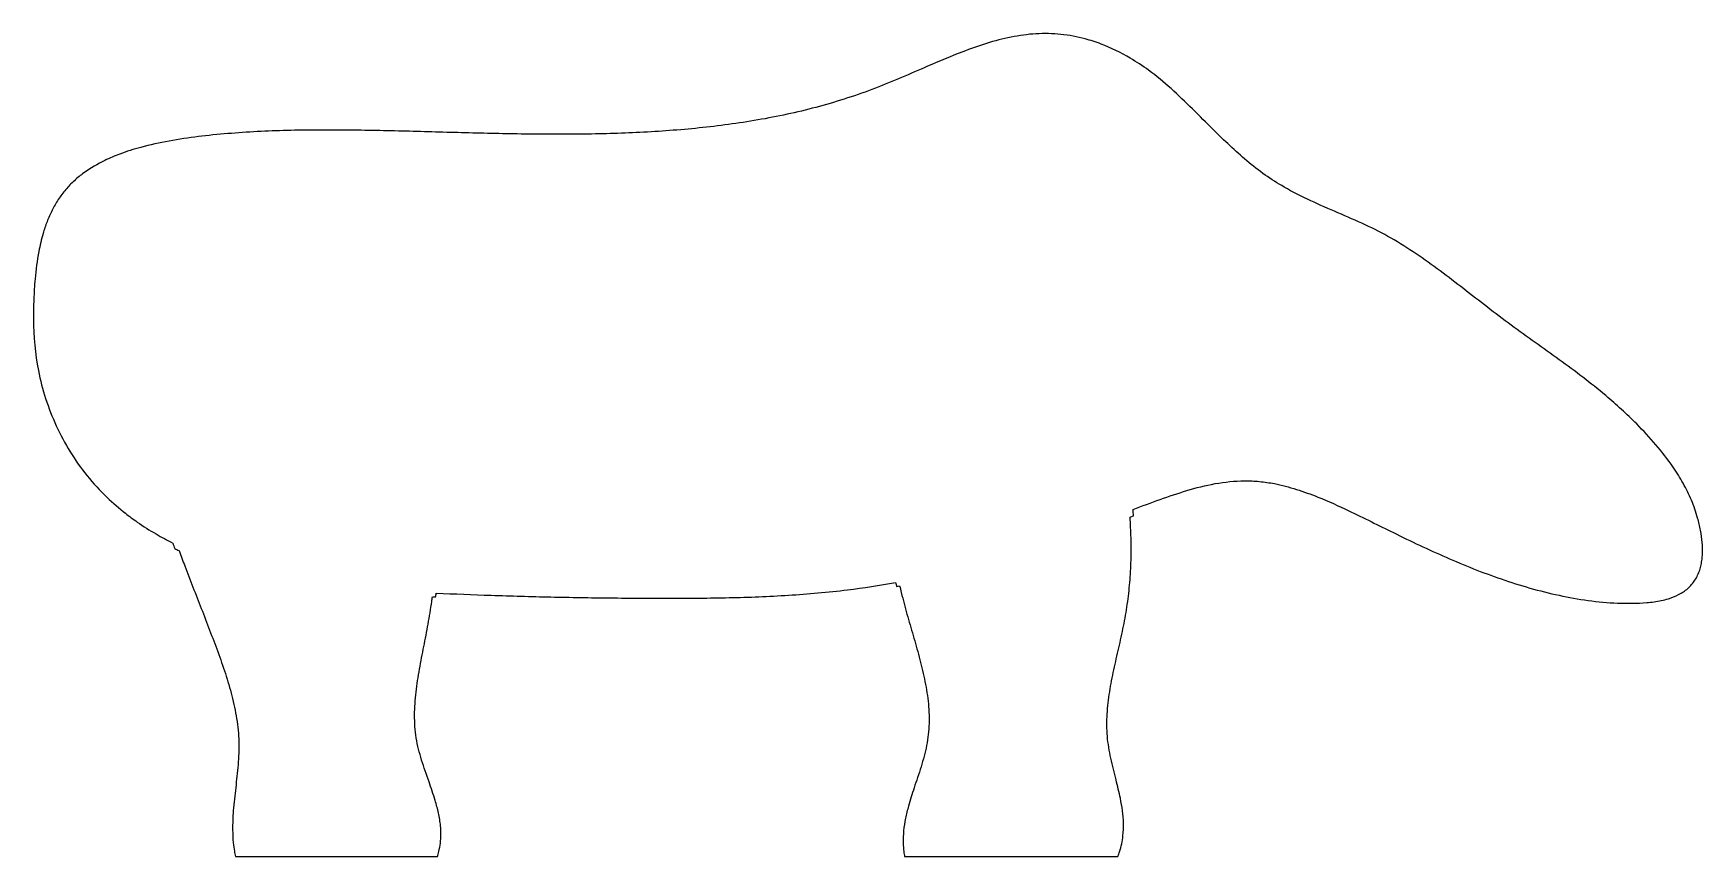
# Model space of a CAD drawing. Header units: millimetres. Extents: x 5 to 284, y 0 to 138.
import ezdxf

# ---------------------------------------------------------------- set-up
doc = ezdxf.new("R2010")
doc.units = ezdxf.units.MM
doc.layers.add('outline', color=7, linetype='Continuous')

msp = doc.modelspace()

# ---------------------------------------------------------------- linework, layer by layer
at = {"layer": 'outline'}
for p, q in [((39, 0.05), (72.72, 0.05)), ((150.74, 0.05), (186.34, 0.05))]:
    msp.add_line(p, q, dxfattribs=at)
for points, knots in [([(188.88, 58.04), (190.39, 58.61), (191.9, 59.17), (194.89, 60.24), (196.36, 60.74), (199.4, 61.65), (200.98, 62.06), (204.2, 62.64), (205.84, 62.81), (208.33, 62.83), (209.16, 62.79), (210.83, 62.63), (211.66, 62.51), (213.73, 62.1), (214.95, 61.77), (217.37, 61.01), (218.55, 60.58), (221.47, 59.42), (223.19, 58.64), (227.4, 56.64), (229.87, 55.38), (235.26, 52.74), (238.18, 51.35), (244.17, 48.73), (247.23, 47.5), (253.52, 45.33), (256.75, 44.4), (263.23, 43.01), (266.48, 42.54), (271.39, 42.33), (273.02, 42.35), (275.46, 42.55), (276.28, 42.66), (277.48, 42.91), (277.88, 43.01), (278.86, 43.31), (279.44, 43.53), (280.25, 43.95), (280.52, 44.11), (281.03, 44.45), (281.27, 44.64), (281.74, 45.05), (281.95, 45.27), (282.35, 45.74), (282.54, 45.99), (282.87, 46.5), (283.02, 46.77), (283.28, 47.33), (283.39, 47.62), (283.59, 48.2), (283.67, 48.5), (283.8, 49.11), (283.85, 49.41), (283.94, 50.18), (283.97, 50.64), (283.98, 51.57), (283.96, 52.03), (283.87, 53.19), (283.77, 53.88), (283.51, 55.25), (283.34, 55.93), (282.87, 57.62), (282.52, 58.61), (281.71, 60.55), (281.24, 61.49), (280.22, 63.34), (279.66, 64.23), (278.17, 66.41), (277.2, 67.66), (275.15, 70.05), (274.08, 71.2), (271.32, 73.97), (269.59, 75.54), (265.31, 79.16), (262.7, 81.13), (257.38, 84.98), (254.67, 86.86), (249.34, 90.79), (246.72, 92.85), (241.49, 96.9), (238.87, 98.9), (234.78, 101.66), (233.39, 102.54), (230.56, 104.16), (229.11, 104.9), (224.64, 106.98), (221.55, 108.2), (217.04, 110.31), (215.55, 111.06), (213.02, 112.51), (211.96, 113.18), (209.88, 114.64), (208.86, 115.44), (205.94, 117.91), (204.11, 119.68), (199.97, 123.77), (197.67, 126.13), (194.02, 129.41), (192.77, 130.44), (190.49, 132.12), (189.47, 132.8), (186.86, 134.34), (185.23, 135.14), (182.67, 136.11), (181.8, 136.39), (179.57, 136.99), (178.21, 137.24), (175.45, 137.53), (174.06, 137.56), (171.28, 137.4), (169.89, 137.2), (167.13, 136.65), (165.77, 136.29), (163.08, 135.45), (161.75, 134.98), (158.46, 133.72), (156.51, 132.9), (151.68, 130.81), (148.8, 129.53), (142.8, 127.23), (139.68, 126.22), (133.33, 124.49), (130.11, 123.78), (123.61, 122.62), (120.34, 122.17), (113.76, 121.47), (110.46, 121.22), (103.86, 120.87), (100.55, 120.77), (93.93, 120.68), (90.62, 120.69), (84, 120.78), (80.69, 120.86), (74.07, 121.03), (70.76, 121.13), (64.14, 121.3), (60.83, 121.37), (54.22, 121.43), (50.91, 121.42), (44.31, 121.25), (41, 121.08), (34.44, 120.54), (31.17, 120.17), (26.34, 119.29), (24.75, 118.95), (22.01, 118.2), (20.85, 117.83), (18.85, 117.08), (18.01, 116.73), (15.97, 115.74), (14.79, 115.06), (13.15, 113.86), (12.61, 113.42), (11.6, 112.49), (11.12, 111.99), (10.23, 110.94), (9.81, 110.38), (9.05, 109.23), (8.71, 108.63), (8.08, 107.39), (7.8, 106.75), (7.3, 105.46), (7.08, 104.8), (6.6, 103.14), (6.36, 102.13), (5.89, 99.6), (5.69, 98.08), (5.45, 95.42), (5.38, 94.29), (5.29, 92.04), (5.27, 90.93), (5.3, 86.94), (5.54, 84.06), (6.41, 79.65), (6.82, 78.09), (7.82, 75), (8.41, 73.49), (9.79, 70.52), (10.56, 69.08), (12.27, 66.28), (13.21, 64.94), (15.27, 62.38), (16.39, 61.18), (18.55, 59.11), (19.57, 58.23), (20.63, 57.41)], [0, 0, 0, 0, 0.010164, 0.010164, 0.01992, 0.01992, 0.030138, 0.030138, 0.0405, 0.0405, 0.045749, 0.045749, 0.051028, 0.051028, 0.058993, 0.058993, 0.066919, 0.066919, 0.078769, 0.078769, 0.09618, 0.09618, 0.116514, 0.116514, 0.137262, 0.137262, 0.158337, 0.158337, 0.178932, 0.178932, 0.189197, 0.189197, 0.194348, 0.194348, 0.196936, 0.196936, 0.200786, 0.200786, 0.202725, 0.202725, 0.204662, 0.204662, 0.206597, 0.206597, 0.208532, 0.208532, 0.210467, 0.210467, 0.212404, 0.212404, 0.214345, 0.214345, 0.216289, 0.216289, 0.2192, 0.2192, 0.22212, 0.22212, 0.226499, 0.226499, 0.230892, 0.230892, 0.23749, 0.23749, 0.244114, 0.244114, 0.250743, 0.250743, 0.260676, 0.260676, 0.270551, 0.270551, 0.285237, 0.285237, 0.305779, 0.305779, 0.32651, 0.32651, 0.347425, 0.347425, 0.36812, 0.36812, 0.378441, 0.378441, 0.38863, 0.38863, 0.409455, 0.409455, 0.419929, 0.419929, 0.427803, 0.427803, 0.435917, 0.435917, 0.451868, 0.451868, 0.472537, 0.472537, 0.482714, 0.482714, 0.490367, 0.490367, 0.501766, 0.501766, 0.507559, 0.507559, 0.516239, 0.516239, 0.524975, 0.524975, 0.53378, 0.53378, 0.542635, 0.542635, 0.551496, 0.551496, 0.564792, 0.564792, 0.584557, 0.584557, 0.605189, 0.605189, 0.625909, 0.625909, 0.646677, 0.646677, 0.667459, 0.667459, 0.688256, 0.688256, 0.709068, 0.709068, 0.729881, 0.729881, 0.750688, 0.750688, 0.771481, 0.771481, 0.792257, 0.792257, 0.813025, 0.813025, 0.833664, 0.833664, 0.843882, 0.843882, 0.851534, 0.851534, 0.857283, 0.857283, 0.865784, 0.865784, 0.87011, 0.87011, 0.874446, 0.874446, 0.878792, 0.878792, 0.883147, 0.883147, 0.887506, 0.887506, 0.891868, 0.891868, 0.898374, 0.898374, 0.908025, 0.908025, 0.915161, 0.915161, 0.922147, 0.922147, 0.940259, 0.940259, 0.9504, 0.9504, 0.960624, 0.960624, 0.970929, 0.970929, 0.98123, 0.98123, 0.991544, 0.991544, 1, 1, 1, 1]), ([(20.63, 57.41), (21.28, 56.9), (21.94, 56.41), (23.64, 55.23), (24.68, 54.56), (26.67, 53.41), (27.6, 52.9), (28.54, 52.43)], [0, 0, 0, 0, 0.264712, 0.264712, 0.66149, 0.66149, 1, 1, 1, 1]), ([(186.34, 0.05), (186.45, 0.32), (186.55, 0.59), (186.77, 1.3), (186.89, 1.74), (187.08, 2.64), (187.15, 3.09), (187.27, 4.24), (187.3, 4.93), (187.26, 6.32), (187.2, 7.02), (187.02, 8.41), (186.9, 9.1), (186.55, 10.82), (186.3, 11.84), (185.75, 14.07), (185.44, 15.27), (184.91, 17.69), (184.7, 18.9), (184.49, 21.37), (184.49, 22.62), (184.64, 25.11), (184.79, 26.36), (185.18, 28.83), (185.42, 30.05), (185.94, 32.49), (186.22, 33.71), (186.77, 36.13), (187.05, 37.33), (187.54, 39.75), (187.75, 40.97), (188.1, 43.41), (188.24, 44.63), (188.44, 47.1), (188.51, 48.33), (188.57, 50.81), (188.57, 52.05), (188.51, 54.44), (188.46, 55.6), (188.39, 56.76)], [0, 0, 0, 0, 0.015026, 0.015026, 0.038902, 0.038902, 0.062921, 0.062921, 0.099089, 0.099089, 0.13556, 0.13556, 0.172155, 0.172155, 0.22711, 0.22711, 0.291849, 0.291849, 0.356293, 0.356293, 0.421272, 0.421272, 0.486625, 0.486625, 0.551894, 0.551894, 0.616861, 0.616861, 0.681473, 0.681473, 0.745801, 0.745801, 0.810202, 0.810202, 0.874754, 0.874754, 0.939429, 0.939429, 1, 1, 1, 1]), ([(188.39, 56.76), (188.57, 56.82), (188.75, 56.88), (188.93, 56.95), (188.94, 56.95), (188.95, 56.95)], [0, 0, 0, 0, 0.957665, 0.957665, 1, 1, 1, 1]), ([(29.59, 51.16), (29.9, 50.32), (30.22, 49.47), (30.99, 47.43), (31.45, 46.24), (32.37, 43.86), (32.84, 42.66), (33.77, 40.28), (34.23, 39.09), (35.15, 36.7), (35.61, 35.5), (36.49, 33.08), (36.92, 31.86), (37.72, 29.4), (38.08, 28.16), (38.73, 25.65), (39, 24.38), (39.4, 21.82), (39.54, 20.53), (39.61, 17.95), (39.55, 16.67), (39.34, 14.11), (39.19, 12.84), (38.9, 10.29), (38.75, 9.02), (38.57, 6.66), (38.52, 5.58), (38.54, 3.79), (38.57, 3.07), (38.69, 1.88), (38.75, 1.41), (38.88, 0.64), (38.94, 0.34), (39, 0.05)], [0, 0, 0, 0, 0.051162, 0.051162, 0.123714, 0.123714, 0.196286, 0.196286, 0.268878, 0.268878, 0.341697, 0.341697, 0.414899, 0.414899, 0.488407, 0.488407, 0.56206, 0.56206, 0.635534, 0.635534, 0.708397, 0.708397, 0.781115, 0.781115, 0.853893, 0.853893, 0.91512, 0.91512, 0.955797, 0.955797, 0.982889, 0.982889, 1, 1, 1, 1]), ([(72.53, 44.06), (75.59, 43.93), (78.65, 43.81), (85.02, 43.59), (88.33, 43.5), (94.96, 43.35), (98.27, 43.3), (104.89, 43.23), (108.21, 43.21), (114.83, 43.21), (118.13, 43.23), (124.74, 43.38), (128.04, 43.51), (134.63, 43.92), (137.92, 44.21), (143.88, 44.95), (146.57, 45.36), (149.23, 45.86)], [0, 0, 0, 0, 0.119523, 0.119523, 0.248812, 0.248812, 0.378095, 0.378095, 0.50737, 0.50737, 0.636494, 0.636494, 0.765356, 0.765356, 0.894097, 0.894097, 1, 1, 1, 1]), ([(149.9, 45.28), (150, 44.9), (150.09, 44.52), (150.49, 42.94), (150.8, 41.75), (151.47, 39.37), (151.82, 38.18), (152.51, 35.79), (152.85, 34.6), (153.49, 32.18), (153.79, 30.97), (154.3, 28.52), (154.51, 27.28), (154.79, 24.79), (154.86, 23.54), (154.79, 21.06), (154.65, 19.83), (154.17, 17.42), (153.84, 16.23), (153.11, 13.87), (152.71, 12.7), (151.99, 10.52), (151.67, 9.52), (151.2, 7.82), (151.03, 7.14), (150.75, 5.77), (150.64, 5.07), (150.5, 3.68), (150.47, 2.99), (150.51, 1.83), (150.54, 1.37), (150.64, 0.62), (150.69, 0.34), (150.74, 0.05)], [0, 0, 0, 0, 0.025255, 0.025255, 0.105007, 0.105007, 0.18504, 0.18504, 0.265532, 0.265532, 0.346408, 0.346408, 0.427438, 0.427438, 0.50814, 0.50814, 0.587874, 0.587874, 0.667364, 0.667364, 0.747527, 0.747527, 0.815676, 0.815676, 0.861074, 0.861074, 0.906377, 0.906377, 0.951368, 0.951368, 0.981213, 0.981213, 1, 1, 1, 1]), ([(72.72, 0.05), (72.82, 0.33), (72.9, 0.62), (73.08, 1.37), (73.17, 1.84), (73.28, 2.78), (73.31, 3.26), (73.31, 4.22), (73.29, 4.7), (73.18, 5.9), (73.06, 6.62), (72.75, 8.04), (72.56, 8.74), (72.05, 10.49), (71.69, 11.52), (70.9, 13.76), (70.47, 14.96), (69.72, 17.39), (69.4, 18.62), (69, 21.13), (68.92, 22.41), (68.93, 24.98), (69.02, 26.26), (69.31, 28.82), (69.52, 30.1), (69.97, 32.63), (70.22, 33.89), (70.72, 36.4), (70.96, 37.65), (71.4, 40.16), (71.6, 41.42), (71.82, 42.94), (71.86, 43.19), (71.89, 43.44)], [0, 0, 0, 0, 0.020225, 0.020225, 0.052325, 0.052325, 0.084679, 0.084679, 0.117242, 0.117242, 0.166407, 0.166407, 0.215691, 0.215691, 0.289614, 0.289614, 0.376259, 0.376259, 0.462038, 0.462038, 0.548541, 0.548541, 0.635813, 0.635813, 0.723111, 0.723111, 0.810022, 0.810022, 0.896424, 0.896424, 0.982774, 0.982774, 1, 1, 1, 1])]:
    msp.add_open_spline(points, degree=3, knots=knots, dxfattribs=at)
for points in [[(188.95, 56.95), (188.93, 57.32), (188.9, 57.68), (188.88, 58.04)], [(28.54, 52.43), (28.65, 52.12), (28.77, 51.81), (28.88, 51.51)], [(28.88, 51.51), (29.12, 51.39), (29.35, 51.28), (29.59, 51.16)], [(149.23, 45.86), (149.29, 45.63), (149.35, 45.41), (149.4, 45.18)], [(149.4, 45.18), (149.57, 45.21), (149.74, 45.24), (149.9, 45.28)], [(71.89, 43.44), (72.07, 43.43), (72.25, 43.42), (72.43, 43.42)], [(72.43, 43.42), (72.47, 43.63), (72.5, 43.85), (72.53, 44.06)]]:
    msp.add_open_spline(points, degree=3, dxfattribs=at)

doc.saveas('drawing.dxf')
